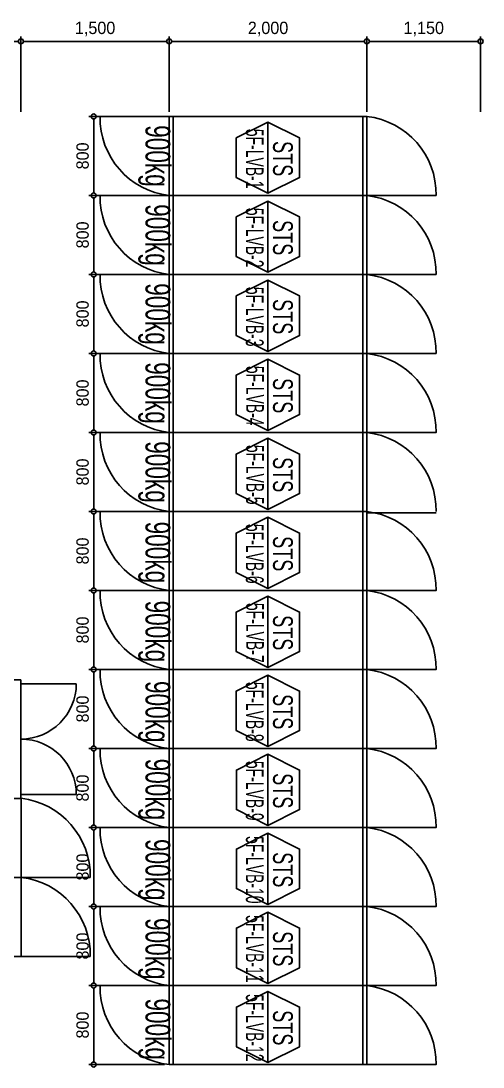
# Model space of a CAD drawing. Header units: millimetres. Extents: x 89978 to 501025, y -351975 to 837171.
# Drawn here: x 323650 to 328325, y 387487 to 398079 of the extents above; entities that cross this region are included whole.
import ezdxf
from ezdxf.enums import TextEntityAlignment as Align

# ---------------------------------------------------------------- set-up
doc = ezdxf.new("R2010")
doc.units = ezdxf.units.MM
doc.header["$LTSCALE"] = 150
doc.layers.get('Defpoints').update_dxf_attribs({"color": 150})
for name, color, linetype in [('------00 Switch Gear', 3, 'Continuous'), ('------00 Switch Gear_Number', 1, 'Continuous'), ('-----36 Dimension', 1, 'Continuous'), ('20251030_전기하중검토', 241, 'Continuous')]:
    doc.layers.add(name, color=color, linetype=linetype)
doc.styles.add('ELEC', font='')
doc.styles.get('ELEC').set_extended_font_data('Dotum')
doc.dimstyles.new('ELEC', dxfattribs={"dimscale": 100, "dimtxt": 2, "dimasz": 1, "dimexe": 2, "dimexo": 1, "dimgap": 1, "dimtad": 1, "dimdec": 0, "dimrnd": 0.25, "dimzin": 9, "dimdsep": 32, "dimlunit": 6, "dimtxsty": 'ELEC', "dimblk": 'Z_DOT', "dimcen": 3, "dimclrd": 7, "dimclre": 7, "dimclrt": 3, "dimadec": 0, "dimazin": 0, "dimtfac": 1, "dimtdec": 0, "dimtix": 1, "dimtmove": 2, "dimatfit": 1, "dimfxl": 1, "dimarcsym": 0})

# ---------------------------------------------------------------- blocks, each defined once
blk = doc.blocks.new('_DOTBLANK')
at = {"color": 0, "linetype": 'ByBlock'}
blk.add_line((-0.5, 0), (-1, 0), dxfattribs=at)
blk.add_circle((0, 0), 0.5, dxfattribs=at)
blk = doc.blocks.new('*D110')
at = {"layer": '-----36 Dimension', "color": 0, "lineweight": -2, "transparency": 16777216}
for p, q in [((325150, 397162), (325150, 397922)), ((325200, 397872), (327100, 397872)), ((327150, 397158), (327150, 397922))]:
    blk.add_line(p, q, dxfattribs=at)
at = {"layer": 'Defpoints', "color": 0, "transparency": 16777216}
for p in [(327150, 397872), (325150, 397112), (327150, 397108)]:
    blk.add_point(p, dxfattribs=at)
at = {"layer": '-----36 Dimension', "color": 0, "lineweight": -2, "transparency": 16777216, "xscale": 50, "yscale": 50, "zscale": 50, "rotation": 180}
blk.add_blockref('_DOTBLANK', (325150, 397872), dxfattribs=at)
at = {"layer": '-----36 Dimension', "color": 0, "lineweight": -2, "transparency": 16777216, "xscale": 50, "yscale": 50, "zscale": 50}
blk.add_blockref('_DOTBLANK', (327150, 397872), dxfattribs=at)
at = {"layer": '-----36 Dimension', "color": 0, "transparency": 16777216, "insert": (326150, 397997), "char_height": 125, "attachment_point": 5, "style": 'ELEC'}
blk.add_mtext('2,000', dxfattribs=at)
blk = doc.blocks.new('Z_DOT')
for p, q in [((-2, 0), (2, 0)), ((0, -2), (0, 2))]:
    blk.add_line(p, q)
for radius in [2.5, 1.25]:
    blk.add_circle((0, 0), radius)
blk = doc.blocks.new('*D72')
at = {"layer": '-----36 Dimension', "color": 0, "lineweight": -2, "transparency": 16777216}
for p, q in [((325100, 397112), (324336, 397112)), ((324386, 396362), (324386, 397062)), ((325102, 396312), (324336, 396312))]:
    blk.add_line(p, q, dxfattribs=at)
at = {"layer": 'Defpoints', "color": 0, "transparency": 16777216}
for p in [(324386, 397112), (325150, 397112, 0), (325152, 396312, 0)]:
    blk.add_point(p, dxfattribs=at)
at = {"layer": '-----36 Dimension', "color": 0, "lineweight": -2, "transparency": 16777216, "xscale": 50, "yscale": 50, "zscale": 50}
for p, rotation in [((324386, 397112), 90), ((324386, 396312), 270)]:
    blk.add_blockref('_DOTBLANK', p, dxfattribs=dict(at, rotation=rotation))
at = {"layer": '-----36 Dimension', "color": 0, "transparency": 16777216, "insert": (324274, 396712), "char_height": 125, "attachment_point": 5, "rotation": 90, "style": 'ELEC'}
blk.add_mtext('800', dxfattribs=at)
blk = doc.blocks.new('*D73')
at = {"layer": '-----36 Dimension', "color": 0, "lineweight": -2, "transparency": 16777216}
for p, q in [((325100, 396312), (324336, 396312)), ((324386, 395562), (324386, 396262)), ((325102, 395512), (324336, 395512))]:
    blk.add_line(p, q, dxfattribs=at)
at = {"layer": 'Defpoints', "color": 0, "transparency": 16777216}
for p in [(324386, 396312), (325150, 396312, 0), (325152, 395512, 0)]:
    blk.add_point(p, dxfattribs=at)
at = {"layer": '-----36 Dimension', "color": 0, "lineweight": -2, "transparency": 16777216, "xscale": 50, "yscale": 50, "zscale": 50}
for p, rotation in [((324386, 396312), 90), ((324386, 395512), 270)]:
    blk.add_blockref('_DOTBLANK', p, dxfattribs=dict(at, rotation=rotation))
at = {"layer": '-----36 Dimension', "color": 0, "transparency": 16777216, "insert": (324274, 395912), "char_height": 125, "attachment_point": 5, "rotation": 90, "style": 'ELEC'}
blk.add_mtext('800', dxfattribs=at)
blk = doc.blocks.new('*D74')
at = {"layer": '-----36 Dimension', "color": 0, "lineweight": -2, "transparency": 16777216}
for p, q in [((325100, 395512), (324336, 395512)), ((324386, 394762), (324386, 395462)), ((325102, 394712), (324336, 394712))]:
    blk.add_line(p, q, dxfattribs=at)
at = {"layer": 'Defpoints', "color": 0, "transparency": 16777216}
for p in [(324386, 395512), (325150, 395512, 0), (325152, 394712, 0)]:
    blk.add_point(p, dxfattribs=at)
at = {"layer": '-----36 Dimension', "color": 0, "lineweight": -2, "transparency": 16777216, "xscale": 50, "yscale": 50, "zscale": 50}
for p, rotation in [((324386, 395512), 90), ((324386, 394712), 270)]:
    blk.add_blockref('_DOTBLANK', p, dxfattribs=dict(at, rotation=rotation))
at = {"layer": '-----36 Dimension', "color": 0, "transparency": 16777216, "insert": (324274, 395112), "char_height": 125, "attachment_point": 5, "rotation": 90, "style": 'ELEC'}
blk.add_mtext('800', dxfattribs=at)
blk = doc.blocks.new('*D75')
at = {"layer": '-----36 Dimension', "color": 0, "lineweight": -2, "transparency": 16777216}
for p, q in [((325100, 394712), (324336, 394712)), ((324386, 393962), (324386, 394662)), ((325102, 393912), (324336, 393912))]:
    blk.add_line(p, q, dxfattribs=at)
at = {"layer": 'Defpoints', "color": 0, "transparency": 16777216}
for p in [(324386, 394712), (325150, 394712, 0), (325152, 393912, 0)]:
    blk.add_point(p, dxfattribs=at)
at = {"layer": '-----36 Dimension', "color": 0, "lineweight": -2, "transparency": 16777216, "xscale": 50, "yscale": 50, "zscale": 50}
for p, rotation in [((324386, 394712), 90), ((324386, 393912), 270)]:
    blk.add_blockref('_DOTBLANK', p, dxfattribs=dict(at, rotation=rotation))
at = {"layer": '-----36 Dimension', "color": 0, "transparency": 16777216, "insert": (324274, 394312), "char_height": 125, "attachment_point": 5, "rotation": 90, "style": 'ELEC'}
blk.add_mtext('800', dxfattribs=at)
blk = doc.blocks.new('*D76')
at = {"layer": '-----36 Dimension', "color": 0, "lineweight": -2, "transparency": 16777216}
for p, q in [((325100, 393912), (324336, 393912)), ((324386, 393162), (324386, 393862)), ((325102, 393112), (324336, 393112))]:
    blk.add_line(p, q, dxfattribs=at)
at = {"layer": 'Defpoints', "color": 0, "transparency": 16777216}
for p in [(324386, 393912), (325150, 393912, 0), (325152, 393112, 0)]:
    blk.add_point(p, dxfattribs=at)
at = {"layer": '-----36 Dimension', "color": 0, "lineweight": -2, "transparency": 16777216, "xscale": 50, "yscale": 50, "zscale": 50}
for p, rotation in [((324386, 393912), 90), ((324386, 393112), 270)]:
    blk.add_blockref('_DOTBLANK', p, dxfattribs=dict(at, rotation=rotation))
at = {"layer": '-----36 Dimension', "color": 0, "transparency": 16777216, "insert": (324274, 393512), "char_height": 125, "attachment_point": 5, "rotation": 90, "style": 'ELEC'}
blk.add_mtext('800', dxfattribs=at)
blk = doc.blocks.new('*D77')
at = {"layer": '-----36 Dimension', "color": 0, "lineweight": -2, "transparency": 16777216}
for p, q in [((325100, 393112), (324336, 393112)), ((324386, 392362), (324386, 393062)), ((325102, 392312), (324336, 392312))]:
    blk.add_line(p, q, dxfattribs=at)
at = {"layer": 'Defpoints', "color": 0, "transparency": 16777216}
for p in [(324386, 393112), (325150, 393112, 0), (325152, 392312, 0)]:
    blk.add_point(p, dxfattribs=at)
at = {"layer": '-----36 Dimension', "color": 0, "lineweight": -2, "transparency": 16777216, "xscale": 50, "yscale": 50, "zscale": 50}
for p, rotation in [((324386, 393112), 90), ((324386, 392312), 270)]:
    blk.add_blockref('_DOTBLANK', p, dxfattribs=dict(at, rotation=rotation))
at = {"layer": '-----36 Dimension', "color": 0, "transparency": 16777216, "insert": (324274, 392712), "char_height": 125, "attachment_point": 5, "rotation": 90, "style": 'ELEC'}
blk.add_mtext('800', dxfattribs=at)
blk = doc.blocks.new('*D78')
at = {"layer": '-----36 Dimension', "color": 0, "lineweight": -2, "transparency": 16777216}
for p, q in [((325100, 392312, 0), (324336, 392312, 0)), ((324386, 391562, 0), (324386, 392262, 0)), ((325102, 391512, 0), (324336, 391512, 0))]:
    blk.add_line(p, q, dxfattribs=at)
at = {"layer": 'Defpoints', "color": 0, "transparency": 16777216}
for p in [(324386, 392312, 0), (325150, 392312, 0), (325152, 391512, 0)]:
    blk.add_point(p, dxfattribs=at)
at = {"layer": '-----36 Dimension', "color": 0, "lineweight": -2, "transparency": 16777216, "xscale": 50, "yscale": 50, "zscale": 50}
for p, rotation in [((324386, 392312, 0), 90), ((324386, 391512, 0), 270)]:
    blk.add_blockref('_DOTBLANK', p, dxfattribs=dict(at, rotation=rotation))
at = {"layer": '-----36 Dimension', "color": 0, "transparency": 16777216, "insert": (324274, 391912, 0), "char_height": 125, "attachment_point": 5, "rotation": 90, "style": 'ELEC'}
blk.add_mtext('800', dxfattribs=at)
blk = doc.blocks.new('*D79')
at = {"layer": '-----36 Dimension', "color": 0, "lineweight": -2, "transparency": 16777216}
for p, q in [((325100, 391512, 0), (324336, 391512, 0)), ((324386, 390762, 0), (324386, 391462, 0)), ((325102, 390712, 0), (324336, 390712, 0))]:
    blk.add_line(p, q, dxfattribs=at)
at = {"layer": 'Defpoints', "color": 0, "transparency": 16777216}
for p in [(324386, 391512, 0), (325150, 391512, 0), (325152, 390712, 0)]:
    blk.add_point(p, dxfattribs=at)
at = {"layer": '-----36 Dimension', "color": 0, "lineweight": -2, "transparency": 16777216, "xscale": 50, "yscale": 50, "zscale": 50}
for p, rotation in [((324386, 391512, 0), 90), ((324386, 390712, 0), 270)]:
    blk.add_blockref('_DOTBLANK', p, dxfattribs=dict(at, rotation=rotation))
at = {"layer": '-----36 Dimension', "color": 0, "transparency": 16777216, "insert": (324274, 391112, 0), "char_height": 125, "attachment_point": 5, "rotation": 90, "style": 'ELEC'}
blk.add_mtext('800', dxfattribs=at)
blk = doc.blocks.new('*D80')
at = {"layer": '-----36 Dimension', "color": 0, "lineweight": -2, "transparency": 16777216}
for p, q in [((325100, 390712, 0), (324336, 390712, 0)), ((324386, 389962, 0), (324386, 390662, 0)), ((325102, 389912, 0), (324336, 389912, 0))]:
    blk.add_line(p, q, dxfattribs=at)
at = {"layer": 'Defpoints', "color": 0, "transparency": 16777216}
for p in [(324386, 390712, 0), (325150, 390712, 0), (325152, 389912, 0)]:
    blk.add_point(p, dxfattribs=at)
at = {"layer": '-----36 Dimension', "color": 0, "lineweight": -2, "transparency": 16777216, "xscale": 50, "yscale": 50, "zscale": 50}
for p, rotation in [((324386, 390712, 0), 90), ((324386, 389912, 0), 270)]:
    blk.add_blockref('_DOTBLANK', p, dxfattribs=dict(at, rotation=rotation))
at = {"layer": '-----36 Dimension', "color": 0, "transparency": 16777216, "insert": (324274, 390312, 0), "char_height": 125, "attachment_point": 5, "rotation": 90, "style": 'ELEC'}
blk.add_mtext('800', dxfattribs=at)
blk = doc.blocks.new('*D81')
at = {"layer": '-----36 Dimension', "color": 0, "lineweight": -2, "transparency": 16777216}
for p, q in [((325100, 389912, 0), (324336, 389912, 0)), ((324386, 389162, 0), (324386, 389862, 0)), ((325102, 389112, 0), (324336, 389112, 0))]:
    blk.add_line(p, q, dxfattribs=at)
at = {"layer": 'Defpoints', "color": 0, "transparency": 16777216}
for p in [(324386, 389912, 0), (325150, 389912, 0), (325152, 389112, 0)]:
    blk.add_point(p, dxfattribs=at)
at = {"layer": '-----36 Dimension', "color": 0, "lineweight": -2, "transparency": 16777216, "xscale": 50, "yscale": 50, "zscale": 50}
for p, rotation in [((324386, 389912, 0), 90), ((324386, 389112, 0), 270)]:
    blk.add_blockref('_DOTBLANK', p, dxfattribs=dict(at, rotation=rotation))
at = {"layer": '-----36 Dimension', "color": 0, "transparency": 16777216, "insert": (324274, 389512, 0), "char_height": 125, "attachment_point": 5, "rotation": 90, "style": 'ELEC'}
blk.add_mtext('800', dxfattribs=at)
blk = doc.blocks.new('*D82')
at = {"layer": '-----36 Dimension', "color": 0, "lineweight": -2, "transparency": 16777216}
for p, q in [((325100, 389112), (324336, 389112)), ((324386, 388362), (324386, 389062)), ((325102, 388312), (324336, 388312))]:
    blk.add_line(p, q, dxfattribs=at)
at = {"layer": 'Defpoints', "color": 0, "transparency": 16777216}
for p in [(324386, 389112), (325150, 389112, 0), (325152, 388312, 0)]:
    blk.add_point(p, dxfattribs=at)
at = {"layer": '-----36 Dimension', "color": 0, "lineweight": -2, "transparency": 16777216, "xscale": 50, "yscale": 50, "zscale": 50}
for p, rotation in [((324386, 389112), 90), ((324386, 388312), 270)]:
    blk.add_blockref('_DOTBLANK', p, dxfattribs=dict(at, rotation=rotation))
at = {"layer": '-----36 Dimension', "color": 0, "transparency": 16777216, "insert": (324274, 388712), "char_height": 125, "attachment_point": 5, "rotation": 90, "style": 'ELEC'}
blk.add_mtext('800', dxfattribs=at)
blk = doc.blocks.new('*D83')
at = {"layer": '-----36 Dimension', "color": 0, "lineweight": -2, "transparency": 16777216}
for p, q in [((325100, 388312), (324336, 388312)), ((324386, 387562), (324386, 388262)), ((325102, 387512), (324336, 387512))]:
    blk.add_line(p, q, dxfattribs=at)
at = {"layer": 'Defpoints', "color": 0, "transparency": 16777216}
for p in [(324386, 388312), (325150, 388312, 0), (325152, 387512, 0)]:
    blk.add_point(p, dxfattribs=at)
at = {"layer": '-----36 Dimension', "color": 0, "lineweight": -2, "transparency": 16777216, "xscale": 50, "yscale": 50, "zscale": 50}
for p, rotation in [((324386, 388312), 90), ((324386, 387512), 270)]:
    blk.add_blockref('_DOTBLANK', p, dxfattribs=dict(at, rotation=rotation))
at = {"layer": '-----36 Dimension', "color": 0, "transparency": 16777216, "insert": (324274, 387912), "char_height": 125, "attachment_point": 5, "rotation": 90, "style": 'ELEC'}
blk.add_mtext('800', dxfattribs=at)
blk = doc.blocks.new('*D97')
at = {"layer": '-----36 Dimension', "color": 0, "lineweight": -2, "transparency": 16777216}
for p, q in [((327150, 397162), (327150, 397922)), ((327200, 397872), (328250, 397872)), ((328300, 397158), (328300, 397922))]:
    blk.add_line(p, q, dxfattribs=at)
at = {"layer": 'Defpoints', "color": 0, "transparency": 16777216}
for p in [(328300, 397872), (327150, 397112, 0), (328300, 397108, 0)]:
    blk.add_point(p, dxfattribs=at)
at = {"layer": '-----36 Dimension', "color": 0, "lineweight": -2, "transparency": 16777216, "xscale": 50, "yscale": 50, "zscale": 50, "rotation": 180}
blk.add_blockref('_DOTBLANK', (327150, 397872), dxfattribs=at)
at = {"layer": '-----36 Dimension', "color": 0, "lineweight": -2, "transparency": 16777216, "xscale": 50, "yscale": 50, "zscale": 50}
blk.add_blockref('_DOTBLANK', (328300, 397872), dxfattribs=at)
at = {"layer": '-----36 Dimension', "color": 0, "transparency": 16777216, "insert": (327725, 397997), "char_height": 125, "attachment_point": 5, "style": 'ELEC'}
blk.add_mtext('1,150', dxfattribs=at)
blk = doc.blocks.new('*D98')
at = {"layer": '-----36 Dimension', "color": 0, "lineweight": -2, "transparency": 16777216}
for p, q in [((323650, 397162), (323650, 397922)), ((323700, 397872), (325100, 397872)), ((325150, 397158), (325150, 397922))]:
    blk.add_line(p, q, dxfattribs=at)
at = {"layer": 'Defpoints', "color": 0, "transparency": 16777216}
for p in [(325150, 397872), (323650, 397112), (325150, 397108)]:
    blk.add_point(p, dxfattribs=at)
at = {"layer": '-----36 Dimension', "color": 0, "lineweight": -2, "transparency": 16777216, "xscale": 50, "yscale": 50, "zscale": 50, "rotation": 180}
blk.add_blockref('_DOTBLANK', (323650, 397872), dxfattribs=at)
at = {"layer": '-----36 Dimension', "color": 0, "lineweight": -2, "transparency": 16777216, "xscale": 50, "yscale": 50, "zscale": 50}
blk.add_blockref('_DOTBLANK', (325150, 397872), dxfattribs=at)
at = {"layer": '-----36 Dimension', "color": 0, "transparency": 16777216, "insert": (324400, 397997), "char_height": 125, "attachment_point": 5, "style": 'ELEC'}
blk.add_mtext('1,500', dxfattribs=at)
blk = doc.blocks.new('*D25')
at = {"layer": '-----36 Dimension', "color": 0, "lineweight": -2, "transparency": 16777216}
for p, q in [((321650, 397162, 0), (321650, 397922, 0)), ((321700, 397872, 0), (323600, 397872, 0)), ((323650, 397158, 0), (323650, 397922, 0))]:
    blk.add_line(p, q, dxfattribs=at)
at = {"layer": 'Defpoints', "color": 0, "transparency": 16777216}
for p in [(323650, 397872, 0), (321650, 397112, 0), (323650, 397108, 0)]:
    blk.add_point(p, dxfattribs=at)
at = {"layer": '-----36 Dimension', "color": 0, "lineweight": -2, "transparency": 16777216, "xscale": 50, "yscale": 50, "zscale": 50, "rotation": 180}
blk.add_blockref('_DOTBLANK', (321650, 397872, 0), dxfattribs=at)
at = {"layer": '-----36 Dimension', "color": 0, "lineweight": -2, "transparency": 16777216, "xscale": 50, "yscale": 50, "zscale": 50}
blk.add_blockref('_DOTBLANK', (323650, 397872, 0), dxfattribs=at)
at = {"layer": '-----36 Dimension', "color": 0, "transparency": 16777216, "insert": (322650, 397997, 0), "char_height": 125, "attachment_point": 5, "style": 'ELEC'}
blk.add_mtext('2,000', dxfattribs=at)

msp = doc.modelspace()

# ---------------------------------------------------------------- linework, layer by layer
at = {"layer": '------00 Switch Gear'}
for p, q in [((325190, 396311.7, 0), (325190, 397111.7, 0)), ((327108, 396311.7, 0), (327108, 397111.7, 0)), ((325190, 395511.7, 0), (325190, 396311.7, 0)), ((327108, 395511.7, 0), (327108, 396311.7, 0)), ((325190, 394711.7, 0), (325190, 395511.7, 0)), ((327108, 394711.7, 0), (327108, 395511.7, 0)), ((325190, 393911.7, 0), (325190, 394711.7, 0)), ((327108, 393911.7, 0), (327108, 394711.7, 0)), ((325190, 393111.7, 0), (325190, 393911.7, 0)), ((327108, 393111.7, 0), (327108, 393911.7, 0)), ((325190, 392311.7, 0), (325190, 393111.7, 0)), ((327108, 392311.7, 0), (327108, 393111.7, 0)), ((325190, 391511.7, 0), (325190, 392311.7, 0)), ((327108, 391511.7, 0), (327108, 392311.7, 0)), ((325190, 390711.7, 0), (325190, 391511.7, 0)), ((327108, 390711.7, 0), (327108, 391511.7, 0)), ((324210, 391367.6, 0), (323650, 391367.6, 0)), ((325189.9, 389911.7, 0), (325189.9, 390711.7, 0)), ((327107.9, 389911.7, 0), (327107.9, 390711.7, 0)), ((324210, 390247.6, 0), (323650, 390247.6, 0)), ((325189.9, 389111.7, 0), (325189.9, 389911.7, 0)), ((327107.9, 389111.7, 0), (327107.9, 389911.7, 0)), ((324351, 389407.6, 0), (323651, 389407.6, 0)), ((325189.9, 388311.7, 0), (325189.9, 389111.7, 0)), ((327107.9, 388311.7, 0), (327107.9, 389111.7, 0)), ((324351, 388607.6, 0), (323651, 388607.6, 0)), ((325189.9, 387511.7, 0), (325189.9, 388311.7, 0)), ((327107.9, 387511.7, 0), (327107.9, 388311.7, 0))]:
    msp.add_line(p, q, dxfattribs=at)
at = {"layer": '------00 Switch Gear', "elevation": 0}
for points in [[(325150, 396311.7, -0.3857431), (324450, 397111.7), (325150, 397111.7)], [(327150, 397111.7, -0.3857431), (327850, 396311.7), (327150, 396311.7)], [(325150, 395511.7, -0.3857431), (324450, 396311.7), (325150, 396311.7)], [(327150, 396311.7, -0.3857431), (327850, 395511.7), (327150, 395511.7)], [(325150, 394711.7, -0.3857431), (324450, 395511.7), (325150, 395511.7)], [(327150, 395511.7, -0.3857431), (327850, 394711.7), (327150, 394711.7)], [(325150, 393911.7, -0.3857431), (324450, 394711.7), (325150, 394711.7)], [(327150, 394711.7, -0.3857431), (327850, 393911.7), (327150, 393911.7)], [(325150, 393111.7, -0.3857431), (324450, 393911.7), (325150, 393911.7)], [(327150, 393911.7, -0.3857431), (327850, 393111.7)], [(325150, 392311.7, -0.3857431), (324450, 393111.7), (325150, 393111.7)], [(327150, 393111.7, -0.3857431), (327850, 392311.7), (327150, 392311.7)], [(325150, 391511.7, -0.3857431), (324450, 392311.7), (325150, 392311.7)], [(327150, 392311.7, -0.3857431), (327850, 391511.7), (327150, 391511.7)], [(325150, 390711.7, -0.3857431), (324450, 391511.7), (325150, 391511.7)], [(327150, 391511.7, -0.3857431), (327850, 390711.7), (327150, 390711.7)], [(325149.9, 389911.7, -0.3857431), (324449.9, 390711.7), (325149.9, 390711.7)], [(327149.9, 390711.7, -0.3857431), (327849.9, 389911.7), (327149.9, 389911.7)], [(325149.9, 389111.7, -0.3857431), (324449.9, 389911.7), (325149.9, 389911.7)], [(327149.9, 389911.7, -0.3857431), (327849.9, 389111.7), (327149.9, 389111.7)], [(325149.9, 388311.7, -0.3857431), (324449.9, 389111.7), (325149.9, 389111.7)], [(327149.9, 389111.7, -0.3857431), (327849.9, 388311.7), (327149.9, 388311.7)], [(325149.9, 387511.7, -0.3857431), (324449.9, 388311.7), (325149.9, 388311.7)], [(327149.9, 388311.7, -0.3857431), (327849.9, 387511.7), (327149.9, 387511.7)]]:
    msp.add_lwpolyline(points, format="xyb", dxfattribs=at)
for points in [[(325150, 396311.7), (325150, 397111.7), (327150, 397111.7), (327150, 396311.7)], [(325150, 395511.7), (325150, 396311.7), (327150, 396311.7), (327150, 395511.7)], [(325150, 394711.7), (325150, 395511.7), (327150, 395511.7), (327150, 394711.7)], [(325150, 393911.7), (325150, 394711.7), (327150, 394711.7), (327150, 393911.7)], [(325150, 393111.7), (325150, 393911.7), (327150, 393911.7), (327150, 393111.7)], [(325150, 392311.7), (325150, 393111.7), (327150, 393111.7), (327150, 392311.7)], [(325150, 391511.7), (325150, 392311.7), (327150, 392311.7), (327150, 391511.7)], [(325150, 390711.7), (325150, 391511.7), (327150, 391511.7), (327150, 390711.7)], [(323650, 391407.6), (323650, 390207.6), (321650, 390207.6), (321650, 391407.6)], [(325149.9, 389911.7), (325149.9, 390711.7), (327149.9, 390711.7), (327149.9, 389911.7)], [(321649, 389407.6), (321649, 390207.6), (323651, 390207.6), (323651, 389407.6)], [(325149.9, 389111.7), (325149.9, 389911.7), (327149.9, 389911.7), (327149.9, 389111.7)], [(321649, 388607.6), (321649, 389407.6), (323651, 389407.6), (323651, 388607.6)], [(325149.9, 388311.7), (325149.9, 389111.7), (327149.9, 389111.7), (327149.9, 388311.7)], [(325149.9, 387511.7), (325149.9, 388311.7), (327149.9, 388311.7), (327149.9, 387511.7)]]:
    msp.add_lwpolyline(points, close=True, dxfattribs=at)
msp.add_lwpolyline([(327850, 393097.8), (327150, 393097.8)], dxfattribs=at)
at = {"layer": '------00 Switch Gear'}
for centre, radius, start, end in [((323650, 391367.6, 0), 560, 270, 0), ((323650, 390247.6, 0), 560, 0, 90), ((323559.7, 389421.5, 0), 791.5, 358.99838, 83.37348), ((323559.7, 388621.5, 0), 791.5, 358.99838, 83.37348)]:
    msp.add_arc(centre, radius, start, end, dxfattribs=at)
at = {"layer": '------00 Switch Gear_Number', "elevation": 0}
for points in [[(326149, 396333.5), (326149, 397053.5), (326469, 396893.8), (326469, 396493.1), (326149, 396333.5), (325829, 396493.1), (325829, 396893.8), (326149, 397053.5)], [(326149, 395533.5), (326149, 396253.5), (326469, 396093.8), (326469, 395693.1), (326149, 395533.5), (325829, 395693.1), (325829, 396093.8), (326149, 396253.5)], [(326149, 394733.5), (326149, 395453.5), (326469, 395293.8), (326469, 394893.1), (326149, 394733.5), (325829, 394893.1), (325829, 395293.8), (326149, 395453.5)], [(326149, 393933.5), (326149, 394653.5), (326469, 394493.8), (326469, 394093.1), (326149, 393933.5), (325829, 394093.1), (325829, 394493.8), (326149, 394653.5)], [(326149, 393133.5), (326149, 393853.5), (326469, 393693.8), (326469, 393293.1), (326149, 393133.5), (325829, 393293.1), (325829, 393693.8), (326149, 393853.5)], [(326149, 392333.5), (326149, 393053.5), (326469, 392893.8), (326469, 392493.1), (326149, 392333.5), (325829, 392493.1), (325829, 392893.8), (326149, 393053.5)], [(326149, 391533.5), (326149, 392253.5), (326469, 392093.8), (326469, 391693.1), (326149, 391533.5), (325829, 391693.1), (325829, 392093.8), (326149, 392253.5)], [(326149, 390733.5), (326149, 391453.5), (326469, 391293.8), (326469, 390893.1), (326149, 390733.5), (325829, 390893.1), (325829, 391293.8), (326149, 391453.5)], [(326149.1, 389933.5), (326149.1, 390653.5), (326469.1, 390493.8), (326469.1, 390093.1), (326149.1, 389933.5), (325829.1, 390093.1), (325829.1, 390493.8), (326149.1, 390653.5)], [(326149.1, 389133.5), (326149.1, 389853.5), (326469.1, 389693.8), (326469.1, 389293.1), (326149.1, 389133.5), (325829.1, 389293.1), (325829.1, 389693.8), (326149.1, 389853.5)], [(326149.1, 388333.5), (326149.1, 389053.5), (326469.1, 388893.8), (326469.1, 388493.1), (326149.1, 388333.5), (325829.1, 388493.1), (325829.1, 388893.8), (326149.1, 389053.5)], [(326149.1, 387533.5), (326149.1, 388253.5), (326469.1, 388093.8), (326469.1, 387693.1), (326149.1, 387533.5), (325829.1, 387693.1), (325829.1, 388093.8), (326149.1, 388253.5)]]:
    msp.add_lwpolyline(points, dxfattribs=at)

# ---------------------------------------------------------------- texts
at = {"layer": '------00 Switch Gear_Number', "color": 0, "style": 'ELEC'}
for s, height, width, p in [('5F-LVB-1', 180, 0.6, (326015.6, 396684.3, 0)), ('STS', 200, 0.7, (326300.2, 396684.3, 0)), ('5F-LVB-2', 180, 0.6, (326015.6, 395884.3, 0)), ('STS', 200, 0.7, (326300.2, 395884.3, 0)), ('5F-LVB-3', 180, 0.6, (326015.6, 395084.3, 0)), ('STS', 200, 0.7, (326300.2, 395084.3, 0)), ('5F-LVB-4', 180, 0.6, (326018.5, 394284.3, 0)), ('STS', 200, 0.7, (326300.2, 394284.3, 0)), ('5F-LVB-5', 180, 0.6, (326018.5, 393484.3, 0)), ('STS', 200, 0.7, (326300.2, 393484.3, 0)), ('5F-LVB-6', 180, 0.6, (326015.6, 392684.3, 0)), ('STS', 200, 0.7, (326300.2, 392684.3, 0)), ('5F-LVB-7', 180, 0.6, (326018.5, 391884.3, 0)), ('STS', 200, 0.7, (326300.2, 391884.3, 0)), ('5F-LVB-8', 180, 0.6, (326015.6, 391084.3, 0)), ('STS', 200, 0.7, (326300.2, 391084.3, 0)), ('5F-LVB-9', 180, 0.6, (326015.7, 390284.3, 0)), ('STS', 200, 0.7, (326300.3, 390284.3, 0)), ('5F-LVB-10', 180, 0.6, (326015.7, 389484.3, 0)), ('STS', 200, 0.7, (326300.3, 389484.3, 0)), ('5F-LVB-11', 180, 0.6, (326015.7, 388684.3, 0)), ('STS', 200, 0.7, (326300.3, 388684.3, 0)), ('5F-LVB-12', 180, 0.6, (326015.7, 387884.3, 0)), ('STS', 200, 0.7, (326300.3, 387884.3, 0))]:
    msp.add_text(s, height=height, rotation=270, dxfattribs=dict(at, width=width)).set_placement(p, align=Align.MIDDLE_CENTER)
at = {"layer": '20251030_전기하중검토', "style": 'ELEC', "width": 0.7}
for p in [(325004, 396711.7, 0), (325004, 395911.7, 0), (325004, 395111.7, 0), (325004, 394311.7, 0), (325004, 393511.7, 0), (325004, 392697.8, 0), (325004, 391897.8, 0), (325004, 391084, 0), (325004, 390297.8, 0), (325004, 389484, 0), (325004, 388684, 0), (325004, 387870.2, 0)]:
    msp.add_text('900kg', height=250, rotation=270, dxfattribs=at).set_placement(p, align=Align.MIDDLE)

# ---------------------------------------------------------------- dimensions: what is measured, and where the dimension line sits
at = {"layer": '-----36 Dimension'}
for base, p1, p2, angle, picture, middle in [((323650, 397872.2, 0), (321650, 397111.7, 0), (323650, 397108.5, 0), 180, '*D25', (322650, 397996.9, 0)), ((325150, 397872.2, 0), (323650, 397111.7, 0), (325150, 397108.5, 0), 180, '*D98', (324400, 397996.9, 0)), ((327150, 397872.2, 0), (325150, 397111.7, 0), (327150, 397108.5, 0), 180, '*D110', (326150, 397996.9, 0)), ((328300, 397872.2, 0), (327150, 397111.7, 0), (328300, 397108.5, 0), 180, '*D97', (327725, 397996.9, 0)), ((324386.3, 397111.7, 0), (325151.6, 396311.7, 0), (325150, 397111.7, 0), 270, '*D72', (324273.7, 396711.7, 0)), ((324386.3, 396311.7, 0), (325151.6, 395511.7, 0), (325150, 396311.7, 0), 270, '*D73', (324273.7, 395911.7, 0)), ((324386.3, 395511.7, 0), (325151.6, 394711.7, 0), (325150, 395511.7, 0), 270, '*D74', (324273.7, 395111.7, 0)), ((324386.3, 394711.7, 0), (325151.6, 393911.7, 0), (325150, 394711.7, 0), 270, '*D75', (324273.7, 394311.7, 0)), ((324386.3, 393911.7, 0), (325151.6, 393111.7, 0), (325150, 393911.7, 0), 270, '*D76', (324273.7, 393511.7, 0)), ((324386.3, 393111.7, 0), (325151.6, 392311.7, 0), (325150, 393111.7, 0), 270, '*D77', (324273.7, 392711.7, 0)), ((324386.3, 392311.7, 0), (325151.6, 391511.7, 0), (325150, 392311.7, 0), 270, '*D78', (324273.7, 391911.7, 0)), ((324386.3, 391511.7, 0), (325151.6, 390711.7, 0), (325150, 391511.7, 0), 270, '*D79', (324273.7, 391111.7, 0)), ((324386.3, 390711.7, 0), (325151.6, 389911.7, 0), (325150, 390711.7, 0), 270, '*D80', (324273.7, 390311.7, 0)), ((324386.3, 389911.7, 0), (325151.6, 389111.7, 0), (325150, 389911.7, 0), 270, '*D81', (324273.7, 389511.7, 0)), ((324386.3, 389111.7, 0), (325151.6, 388311.7, 0), (325150, 389111.7, 0), 270, '*D82', (324273.7, 388711.7, 0)), ((324386.3, 388311.7, 0), (325151.6, 387511.7, 0), (325150, 388311.7, 0), 270, '*D83', (324273.7, 387911.7, 0))]:
    dim = msp.add_linear_dim(base=base, p1=p1, p2=p2, angle=angle, dimstyle='ELEC', override={"dimscale": 50, "dimtxt": 2.5, "dimexe": 1, "dimtad": 2, "dimtxsty": 'ELEC', "dimblk1": 'DOTBLANK', "dimblk2": 'DOTBLANK', "dimsah": 1, "dimclrd": 0, "dimclre": 0, "dimclrt": 0}, dxfattribs=at)
    dim.commit()
    dim.dimension.update_dxf_attribs({"geometry": picture, "text_midpoint": middle})

doc.saveas('drawing.dxf')
